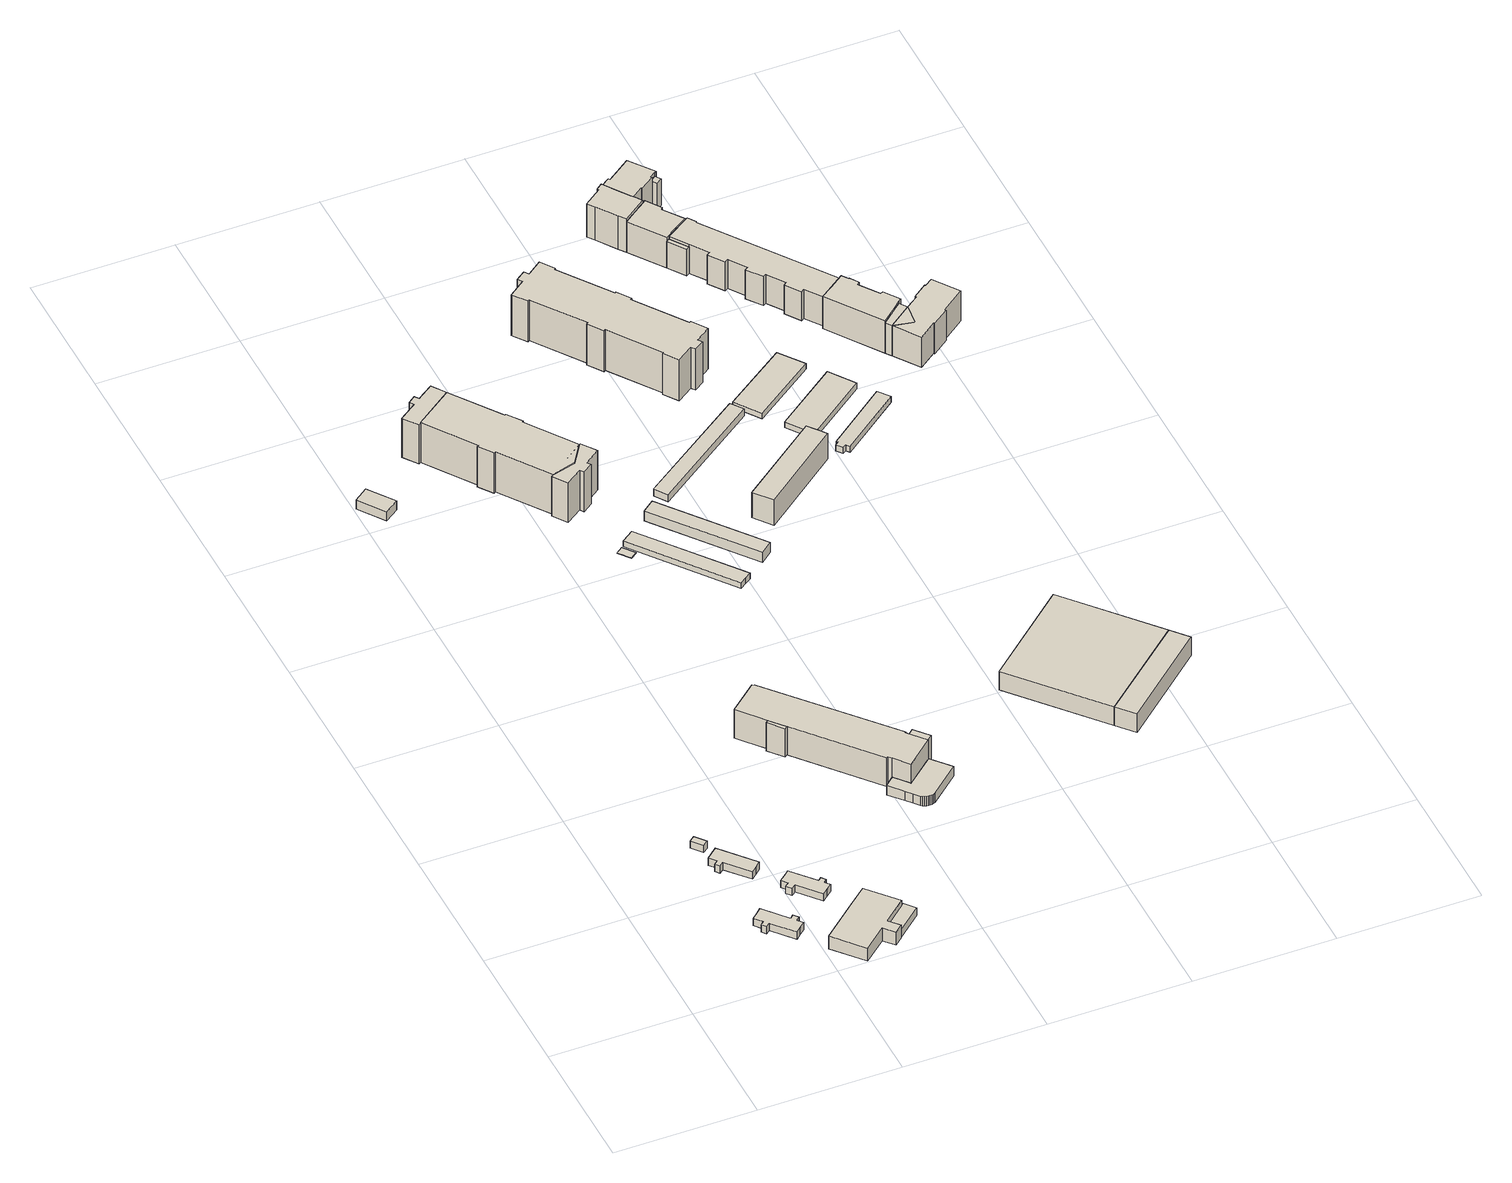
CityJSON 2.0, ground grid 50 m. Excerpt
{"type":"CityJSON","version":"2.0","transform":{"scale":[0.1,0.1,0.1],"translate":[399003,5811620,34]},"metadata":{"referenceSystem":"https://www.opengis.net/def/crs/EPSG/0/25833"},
"CityObjects":{
"building1":{"type":"Building","attributes":{"Gemeindeschluessel":"11000009","BezugspunktDach":"2200","function":"31001_9998","measuredHeight":3.53,"storeysAboveGround":1},"address":[{"country":"Germany","locality":"Berlin","thoroughfareNumber":"1 (43)","thoroughfareName":"Segelfliegerdamm"}],"geometry":[{"type":"Solid","lod":"1","boundaries":[[[[0,1,2,3,4,5,6,7,8,9,10,11,12,13]],[[14,15,16,17,18,19,20,21,22,23,24,25,26,27]],[[14,27,13,12]],[[15,14,12,11]],[[16,15,11,10]],[[17,16,10,9]],[[18,17,9,8]],[[19,18,8,7]],[[20,19,7,6]],[[21,20,6,5]],[[22,21,5,4]],[[23,22,4,3]],[[24,23,3,2]],[[25,24,2,1]],[[26,25,1,0]],[[27,26,0,13]]]]}]},
"building2":{"type":"Building","attributes":{"Gemeindeschluessel":"11000009","BezugspunktDach":"2200","function":"31001_9998","measuredHeight":3,"storeysAboveGround":1},"address":[{"country":"Germany","locality":"Berlin","thoroughfareNumber":"1 (46)","thoroughfareName":"Segelfliegerdamm"}],"geometry":[{"type":"Solid","lod":"1","boundaries":[[[[28,29,30,31]],[[32,33,34,35]],[[32,35,31,30]],[[33,32,30,29]],[[34,33,29,28]],[[35,34,28,31]]]]}]},
"building3":{"type":"Building","attributes":{"Gemeindeschluessel":"11000009","BezugspunktDach":"2200","function":"31001_9998","measuredHeight":3.46,"storeysAboveGround":1},"address":[{"country":"Germany","locality":"Berlin","thoroughfareNumber":"1 (45)","thoroughfareName":"Segelfliegerdamm"}],"geometry":[{"type":"Solid","lod":"1","boundaries":[[[[36,37,38,39,40,41,42,43,44,45]],[[46,47,48,49,50,51,52,53,54,55]],[[46,55,45,44]],[[47,46,44,43]],[[48,47,43,42]],[[49,48,42,41]],[[50,49,41,40]],[[51,50,40,39]],[[52,51,39,38]],[[53,52,38,37]],[[54,53,37,36]],[[55,54,36,45]]]]}]},
"building4":{"type":"Building","attributes":{"Gemeindeschluessel":"11000009","BezugspunktDach":"2200","function":"31001_9998","measuredHeight":3.48,"storeysAboveGround":1},"address":[{"country":"Germany","locality":"Berlin","thoroughfareNumber":"1 (44)","thoroughfareName":"Segelfliegerdamm"}],"geometry":[{"type":"Solid","lod":"1","boundaries":[[[[56,57,58,59,60,61,62,63,64,65,66,67,68,69]],[[70,71,72,73,74,75,76,77,78,79,80,81,82,83]],[[70,83,69,68]],[[71,70,68,67]],[[72,71,67,66]],[[73,72,66,65]],[[74,73,65,64]],[[75,74,64,63]],[[76,75,63,62]],[[77,76,62,61]],[[78,77,61,60]],[[79,78,60,59]],[[80,79,59,58]],[[81,80,58,57]],[[82,81,57,56]],[[83,82,56,69]]]]}]},
"building5":{"type":"Building","attributes":{"Gemeindeschluessel":"11000009","BezugspunktDach":"2200","function":"31001_9998","measuredHeight":5.4,"storeysAboveGround":1},"address":[{"country":"Germany","locality":"Berlin","thoroughfareNumber":"1 (40)","thoroughfareName":"Segelfliegerdamm"}],"geometry":[{"type":"Solid","lod":"1","boundaries":[[[[84,85,86,87,88,89,90,91,92]],[[93,94,95,96,97,98,99,100,101]],[[93,101,92,91]],[[94,93,91,90]],[[95,94,90,89]],[[96,95,89,88]],[[97,96,88,87]],[[98,97,87,86]],[[99,98,86,85]],[[100,99,85,84]],[[101,100,84,92]]]]}]},
"building6":{"type":"Building","attributes":{"Gemeindeschluessel":"11000009","BezugspunktDach":"2200","function":"31001_9998","measuredHeight":4.42,"storeysAboveGround":1},"address":[{"country":"Germany","locality":"Berlin","thoroughfareNumber":"1 (42)","thoroughfareName":"Segelfliegerdamm"}],"geometry":[{"type":"Solid","lod":"1","boundaries":[[[[102,103,104,105,106]],[[107,108,109,110,111]],[[107,111,106,105]],[[108,107,105,104]],[[109,108,104,103]],[[110,109,103,102]],[[111,110,102,106]]]]}]},
"building7":{"type":"Building","attributes":{"Gemeindeschluessel":"11000009","BezugspunktDach":"2200","function":"31001_2523","measuredHeight":4.17,"storeysAboveGround":1},"address":[{"country":"Germany","locality":"Berlin","thoroughfareNumber":"59 (1)","thoroughfareName":"Groß-Berliner Damm"}],"geometry":[{"type":"Solid","lod":"1","boundaries":[[[[112,113,114,115]],[[116,117,118,119]],[[116,119,115,114]],[[117,116,114,113]],[[118,117,113,112]],[[119,118,112,115]]]]}]},
"building8":{"type":"Building","attributes":{"Gemeindeschluessel":"11000009","function":"31001_2100"},"address":[{"country":"Germany","locality":"Berlin","thoroughfareNumber":"71","thoroughfareName":"Groß-Berliner Damm"}],"children":["building8-1","building8-2","building8-3"]},
"building8-1":{"type":"BuildingPart","attributes":{"BezugspunktDach":"2200","measuredHeight":11.96,"storeysAboveGround":3},"parents":["building8"],"geometry":[{"type":"MultiSurface","lod":"1","boundaries":[[[120,121,122,123,124,125,126,127,128,129,130,131,132,133]],[[134,135,136,137,138,139,140,141,142,143,144,145,146,147]],[[134,147,133,132]],[[135,134,132,131]],[[136,135,131,130]],[[137,136,130,129]],[[138,137,129,128]],[[139,138,128,127]],[[140,139,127,126]],[[148,149,150,126,125]],[[141,140,151,152,153]],[[142,141,152,154,155,148,156,125,124]],[[143,142,124,123]],[[144,143,123,122]],[[145,144,122,121]],[[146,145,121,157,158,159]],[[147,146,120,133]],[[153,152,151,150,149,148]],[[156,148,155,154,152]],[[159,158,157,121,120]]]}]},
"building8-2":{"type":"BuildingPart","attributes":{"BezugspunktDach":"2200","measuredHeight":11.87,"storeysAboveGround":3},"parents":["building8"],"geometry":[{"type":"MultiSurface","lod":"1","boundaries":[[[160,121,120,161]],[[158,157,162,163]],[[158,163,161,120]],[[162,157,121,160]],[[163,162,160,161]],[[157,158,120,121,164]]]}]},
"building8-3":{"type":"BuildingPart","attributes":{"BezugspunktDach":"2200","measuredHeight":3.85,"storeysAboveGround":3},"parents":["building8"],"geometry":[{"type":"MultiSurface","lod":"1","boundaries":[[[165,166,167,168,169,170,171,172,173,174,175,176,177,149,148,155,178]],[[154,152,151,179,180,181,182,183,184,185,186,187,188,189,190,191,192]],[[154,192,178,155]],[[179,151,149,177]],[[180,179,177,176]],[[181,180,176,175]],[[182,181,175,174]],[[183,182,174,173]],[[184,183,173,172]],[[185,184,172,171]],[[186,185,171,170]],[[187,186,170,169]],[[188,187,169,168]],[[189,188,168,167]],[[190,189,167,166]],[[191,190,166,165]],[[192,191,165,178]],[[154,193,155,148,152]],[[151,152,148,149]]]}]},
"building9":{"type":"Building","attributes":{"Gemeindeschluessel":"11000009","function":"31001_1010"},"address":[{"country":"Germany","locality":"Berlin","thoroughfareNumber":"7","thoroughfareName":"Pilotenstraße"}],"children":["building9-1","building9-2","building9-3"]},
"building9-1":{"type":"BuildingPart","attributes":{"BezugspunktDach":"2200","measuredHeight":17.53,"storeysAboveGround":4},"parents":["building9"],"geometry":[{"type":"MultiSurface","lod":"1","boundaries":[[[194,195,196,197,198,199,200,201,202,203,204,205,206,207,208]],[[209,210,211,212,213,214,215,216,217,218,219,220,221,222,223]],[[224,225,208,207]],[[226,224,209,207,206]],[[211,210,206,205]],[[212,211,205,204]],[[213,212,204,203]],[[214,213,203,202]],[[215,214,202,201]],[[216,215,201,200]],[[217,216,200,199]],[[218,217,199,198]],[[219,218,198,197]],[[220,219,197,196]],[[221,220,196,195]],[[222,221,195,194]],[[223,222,194,208]],[[209,223,225,224]],[[210,209,224,226]]]}]},
"building9-2":{"type":"BuildingPart","attributes":{"BezugspunktDach":"2200","measuredHeight":16.49,"storeysAboveGround":4},"parents":["building9"],"geometry":[{"type":"MultiSurface","lod":"1","boundaries":[[[227,228,225,226,229,230,231,232,233,234,235]],[[236,237,238,239,240,241,210,223,222,242,243]],[[236,243,235,234]],[[237,236,234,233]],[[238,237,233,232]],[[239,238,232,231]],[[240,239,231,230]],[[241,240,230,229]],[[210,241,229,226]],[[222,223,225,228]],[[242,222,228,227]],[[243,242,227,235]],[[244,223,209,224,225]],[[226,224,209,210]]]}]},
"building9-3":{"type":"BuildingPart","attributes":{"BezugspunktDach":"2200","measuredHeight":17.53,"storeysAboveGround":4},"parents":["building9"],"geometry":[{"type":"Solid","lod":"1","boundaries":[[[[245,246,247,248,249,250,251,252,253,254]],[[217,215,255,256,257,258,259,260,261,262]],[[217,262,254,253]],[[215,217,253,252]],[[255,215,252,251]],[[256,255,251,250]],[[257,256,250,249]],[[258,257,249,248]],[[259,258,248,247]],[[260,259,247,246]],[[261,260,246,245]],[[262,261,245,254]]]]}]},
"building10":{"type":"Building","attributes":{"Gemeindeschluessel":"11000009","BezugspunktDach":"2200","function":"31001_2463","measuredHeight":0.302,"storeysAboveGround":1},"address":[{"country":"Germany","locality":"Berlin","thoroughfareNumber":"59 (2)","thoroughfareName":"Groß-Berliner Damm"}],"geometry":[{"type":"Solid","lod":"1","boundaries":[[[[263,264,265,266]],[[267,268,269,270]],[[267,270,266,265]],[[268,267,265,264]],[[269,268,264,263]],[[270,269,263,266]]]]}]},
"building11":{"type":"Building","attributes":{"Gemeindeschluessel":"11000009","BezugspunktDach":"2200","function":"51009_1610","measuredHeight":11.66,"storeysAboveGround":0},"address":[{"country":"Germany","locality":"Berlin"}],"geometry":[{"type":"Solid","lod":"1","boundaries":[[[[126,271,272,127]],[[273,274,275,276]],[[273,276,127,272]],[[274,273,272,271]],[[275,274,271,126]],[[276,275,126,127]]]]}]},
"building12":{"type":"Building","attributes":{"Gemeindeschluessel":"11000009","BezugspunktDach":"2200","function":"31001_2463","measuredHeight":2.66,"storeysAboveGround":1},"address":[{"country":"Germany","locality":"Berlin","thoroughfareNumber":"59 (3)","thoroughfareName":"Groß-Berliner Damm"}],"geometry":[{"type":"Solid","lod":"1","boundaries":[[[[277,278,279,280,281,282]],[[283,284,285,286,287,288]],[[283,288,282,281]],[[284,283,281,280]],[[285,284,280,279]],[[286,285,279,278]],[[287,286,278,277]],[[288,287,277,282]]]]}]},
"building13":{"type":"Building","attributes":{"Gemeindeschluessel":"11000009","BezugspunktDach":"2200","function":"31001_2463","measuredHeight":4.18,"storeysAboveGround":1},"address":[{"country":"Germany","locality":"Berlin","thoroughfareNumber":"59 (4)","thoroughfareName":"Groß-Berliner Damm"}],"geometry":[{"type":"Solid","lod":"1","boundaries":[[[[289,290,291,292]],[[293,294,295,296]],[[293,296,292,291]],[[294,293,291,290]],[[295,294,290,289]],[[296,295,289,292]]]]}]},
"building14":{"type":"Building","attributes":{"Gemeindeschluessel":"11000009","BezugspunktDach":"2200","function":"31001_2463","measuredHeight":3,"storeysAboveGround":1},"address":[{"country":"Germany","locality":"Berlin","thoroughfareNumber":"6 (4)","thoroughfareName":"Landfliegerstraße"}],"geometry":[{"type":"Solid","lod":"1","boundaries":[[[[297,298,299,300]],[[301,302,303,304]],[[301,304,300,299]],[[302,301,299,298]],[[303,302,298,297]],[[304,303,297,300]]]]}]},
"building15":{"type":"Building","attributes":{"Gemeindeschluessel":"11000009","BezugspunktDach":"2200","function":"31001_1010","measuredHeight":17.21,"storeysAboveGround":4},"address":[{"country":"Germany","locality":"Berlin","thoroughfareNumber":"5","thoroughfareName":"Pilotenstraße"}],"geometry":[{"type":"Solid","lod":"1","boundaries":[[[[305,306,307,308,309,310,311,312,313,314,315,316,317,318,319,320,321,322,323,324,325,326,327,328,329,330,331,332]],[[333,334,335,336,337,338,339,340,341,342,343,344,345,346,347,348,349,350,351,352,353,354,355,356,357,358,359,360]],[[333,360,332,331]],[[334,333,331,330]],[[335,334,330,329]],[[336,335,329,328]],[[337,336,328,327]],[[338,337,327,326]],[[339,338,326,325]],[[340,339,325,324]],[[341,340,324,323]],[[342,341,323,322]],[[343,342,322,321]],[[344,343,321,320]],[[345,344,320,319]],[[346,345,319,318]],[[347,346,318,317]],[[348,347,317,316]],[[349,348,316,315]],[[350,349,315,314]],[[351,350,314,313]],[[352,351,313,312]],[[353,352,312,311]],[[354,353,311,310]],[[355,354,310,309]],[[356,355,309,308]],[[357,356,308,307]],[[358,357,307,306]],[[359,358,306,305]],[[360,359,305,332]]]]}]},
"building16":{"type":"Building","attributes":{"Gemeindeschluessel":"11000009","BezugspunktDach":"2200","function":"31001_1010","measuredHeight":12.1,"storeysAboveGround":2},"address":[{"country":"Germany","locality":"Berlin","thoroughfareNumber":"6, 8","thoroughfareName":"Landfliegerstraße"}],"geometry":[{"type":"Solid","lod":"1","boundaries":[[[[361,362,363,364,365]],[[366,367,368,369,370]],[[366,370,365,364]],[[367,366,364,363]],[[368,367,363,362]],[[369,368,362,361]],[[370,369,361,365]]]]}]},
"building17":{"type":"Building","attributes":{"Gemeindeschluessel":"11000009","function":"31001_2120"},"address":[{"country":"Germany","locality":"Berlin","thoroughfareNumber":"4","thoroughfareName":"Sportfliegerstraße"}],"children":["building17-1","building17-2"]},
"building17-1":{"type":"BuildingPart","attributes":{"BezugspunktDach":"2200","measuredHeight":7.82,"storeysAboveGround":2},"parents":["building17"],"geometry":[{"type":"Solid","lod":"1","boundaries":[[[[371,372,373,374]],[[375,376,377,378]],[[376,375,373,372]],[[377,376,372,371]],[[378,377,371,374]],[[375,378,374,373]]]]}]},
"building17-2":{"type":"BuildingPart","attributes":{"BezugspunktDach":"2200","measuredHeight":7.8,"storeysAboveGround":2},"parents":["building17"],"geometry":[{"type":"Solid","lod":"1","boundaries":[[[[374,373,379,380]],[[381,375,378,382]],[[381,382,380,379]],[[375,381,379,373]],[[382,378,374,380]],[[375,373,374,378]]]]}]},
"building18":{"type":"Building","attributes":{"Gemeindeschluessel":"11000009","BezugspunktDach":"2200","function":"31001_2463","measuredHeight":2.33,"storeysAboveGround":1},"address":[{"country":"Germany","locality":"Berlin","thoroughfareNumber":"6 (3)","thoroughfareName":"Landfliegerstraße"}],"geometry":[{"type":"Solid","lod":"1","boundaries":[[[[383,384,385,386]],[[387,388,389,390]],[[387,390,386,385]],[[388,387,385,384]],[[389,388,384,383]],[[390,389,383,386]]]]}]},
"building19":{"type":"Building","attributes":{"Gemeindeschluessel":"11000009","BezugspunktDach":"2200","function":"31001_2463","measuredHeight":2.42,"storeysAboveGround":1},"address":[{"country":"Germany","locality":"Berlin","thoroughfareNumber":"6 (2)","thoroughfareName":"Landfliegerstraße"}],"geometry":[{"type":"Solid","lod":"1","boundaries":[[[[391,392,393,394]],[[395,396,397,398]],[[395,398,394,393]],[[396,395,393,392]],[[397,396,392,391]],[[398,397,391,394]]]]}]},
"building20":{"type":"Building","attributes":{"Gemeindeschluessel":"11000009","BezugspunktDach":"2200","function":"31001_2463","measuredHeight":2.46,"storeysAboveGround":1},"address":[{"country":"Germany","locality":"Berlin","thoroughfareNumber":"6 (1)","thoroughfareName":"Landfliegerstraße"}],"geometry":[{"type":"Solid","lod":"1","boundaries":[[[[399,400,401,402,403,404,405,406]],[[407,408,409,410,411,412,413,414]],[[407,414,406,405]],[[408,407,405,404]],[[409,408,404,403]],[[410,409,403,402]],[[411,410,402,401]],[[412,411,401,400]],[[413,412,400,399]],[[414,413,399,406]]]]}]},
"building21":{"type":"Building","attributes":{"Gemeindeschluessel":"11000009","function":"31001_1010"},"address":[{"country":"Germany","locality":"Berlin","thoroughfareNumber":"81, 83, 85, 87, 89, 91, 93, 95, 97","thoroughfareName":"Hagedornstraße"},{"country":"Germany","locality":"Berlin","thoroughfareNumber":"2","thoroughfareName":"Landfliegerstraße"}],"children":["building21-1","building21-2","building21-3","building21-4","building21-5","building21-6","building21-7","building21-8","building21-9"]},
"building21-1":{"type":"BuildingPart","attributes":{"BezugspunktDach":"2200","measuredHeight":13.93,"storeysAboveGround":3},"parents":["building21"],"geometry":[{"type":"MultiSurface","lod":"1","boundaries":[[[415,416,417,418,419,420,421,422,423,424,425,426,427,428,429,430,431,432,433,434,435,436]],[[437,438,439,440,441,442,443,444,445,446,447,448,449,450,451,452,453,454,455,456,457,458]],[[459,460,437]],[[439,438,434,433]],[[440,439,433,432]],[[441,440,432,431]],[[442,441,431,430]],[[445,444,428,427]],[[446,445,427,426]],[[447,446,426,425]],[[448,447,425,424]],[[449,448,424,423]],[[450,449,423,422]],[[451,450,422,421]],[[452,451,421,420]],[[453,452,420,419]],[[454,453,419,418]],[[455,454,418,417]],[[456,455,417,416]],[[457,456,416,415]],[[461,462,463,415,436]],[[437,460,464,435]],[[458,436,464,460,459]],[[438,437,435,434]],[[443,442,430,429]],[[465,466,428,444]],[[443,429,466,465]],[[458,457,463,462,461]]]}]},
"building21-2":{"type":"BuildingPart","attributes":{"BezugspunktDach":"2200","measuredHeight":14.35,"storeysAboveGround":3},"parents":["building21"],"geometry":[{"type":"MultiSurface","lod":"1","boundaries":[[[467,468,469,470,471,472]],[[473,474,475,476,477,478]],[[478,479,473]],[[475,474,470,469]],[[476,475,469,468]],[[477,476,468,467]],[[478,477,467,472]],[[473,479,480,471]],[[472,480,479,478]],[[470,474,481,482]],[[483,473,471,482,481]]]}]},
"building21-3":{"type":"BuildingPart","attributes":{"BezugspunktDach":"2200","measuredHeight":14.35,"storeysAboveGround":3},"parents":["building21"],"geometry":[{"type":"Solid","lod":"1","boundaries":[[[[484,485,486,487,488,489,490,491,492,493,494,495,496]],[[475,497,498,499,500,501,502,503,504,505,506,507,477]],[[475,477,496,495]],[[497,475,495,494]],[[498,497,494,493]],[[499,498,493,492]],[[500,499,492,491]],[[501,500,491,490]],[[502,501,490,489]],[[503,502,489,488]],[[504,503,488,487]],[[505,504,487,486]],[[506,505,486,485]],[[507,506,485,484]],[[477,507,484,496]]]]}]},
"building21-4":{"type":"BuildingPart","attributes":{"BezugspunktDach":"2200","measuredHeight":11.2,"storeysAboveGround":3},"parents":["building21"],"geometry":[{"type":"Solid","lod":"1","boundaries":[[[[508,463,462,509]],[[458,457,510,511]],[[510,457,463,508]],[[511,510,508,509]],[[509,462,458,511]],[[457,458,462,463]]]]}]},
"building21-5":{"type":"BuildingPart","attributes":{"BezugspunktDach":"2200","measuredHeight":15.65,"storeysAboveGround":3},"parents":["building21"],"geometry":[{"type":"MultiSurface","lod":"1","boundaries":[[[512,513,514,515,516,517,518,519,520]],[[521,522,523,524,525,438,460,511,526]],[[523,522,518,517]],[[524,523,517,516]],[[525,524,516,515]],[[438,525,515,514]],[[464,435,434,514,513]],[[511,509,462,527,436,464,460,513,512]],[[526,511,512,520]],[[521,526,520,519]],[[522,521,519,518]],[[460,437,435,464]],[[438,434,435,437]],[[460,464,436,458]],[[458,527,462,509,511]]]}]},
"building21-6":{"type":"BuildingPart","attributes":{"BezugspunktDach":"2200","measuredHeight":15.53,"storeysAboveGround":3},"parents":["building21"],"geometry":[{"type":"MultiSurface","lod":"1","boundaries":[[[528,529,530,531,532,533,534,535,536,537,538]],[[539,540,541,542,543,544,522,526,545,546,547]],[[539,547,538,537]],[[540,539,537,536]],[[541,540,536,535]],[[548,549,541,535,534]],[[543,550,551,548,542,534,533]],[[544,543,533,532]],[[522,544,532,531]],[[520,519,518,531,530]],[[545,526,530,529]],[[546,545,529,528]],[[547,546,528,538]],[[542,541,549,548]],[[550,543,552,551]],[[542,548,551,552]],[[553,526,521,519,520]],[[521,522,518,519]]]}]},
"building21-7":{"type":"BuildingPart","attributes":{"BezugspunktDach":"2200","measuredHeight":11.22,"storeysAboveGround":3},"parents":["building21"],"geometry":[{"type":"Solid","lod":"1","boundaries":[[[[554,555,556,557,558]],[[559,560,561,562,563]],[[560,559,557,556]],[[561,560,556,555]],[[562,561,555,554]],[[559,563,558,557]],[[563,562,554,558]]]]}]},
"building21-8":{"type":"BuildingPart","attributes":{"BezugspunktDach":"2200","measuredHeight":16,"storeysAboveGround":3},"parents":["building21"],"geometry":[{"type":"MultiSurface","lod":"1","boundaries":[[[551,550,564,565,566,567,568,569,570,571,572,549]],[[573,574,575,576,577,578,579,580,581,543,552,541]],[[573,541,549,572]],[[574,573,572,571]],[[575,574,571,570]],[[576,575,570,569]],[[577,576,569,568]],[[558,557,568,567]],[[578,577,559,563]],[[579,578,582,563,562,554,558,567,566]],[[580,579,566,565]],[[581,580,565,564]],[[543,581,564,550]],[[552,542,583]],[[563,559,557,558]],[[558,554,562,563,582]],[[552,543,550,551]],[[541,583,542,548,549]],[[548,542,552,551]]]}]},
"building21-9":{"type":"BuildingPart","attributes":{"BezugspunktDach":"2200","measuredHeight":16.04,"storeysAboveGround":3},"parents":["building21"],"geometry":[{"type":"MultiSurface","lod":"1","boundaries":[[[584,585,586,587,588,589,590,591,592,593,594,595,596,597,598]],[[444,465,442,599,600,601,602,603,604,605,474,481,479,478,606]],[[444,606,598,597]],[[466,428,597,596]],[[607,430,429,466,465,596,595]],[[599,442,595,594]],[[600,599,594,593]],[[601,600,593,592]],[[602,601,592,591]],[[603,602,591,590]],[[604,603,590,589]],[[605,604,589,588]],[[474,605,588,587]],[[482,470,587,586]],[[480,471,473,471,482,586,585]],[[472,480,479,585,584]],[[606,478,584,598]],[[465,444,428,466]],[[442,443,429,430,607]],[[443,608,465,466,429]],[[481,474,470,482]],[[479,473,471,480]],[[481,482,471,473]],[[478,479,480,472]]]}]}
},
"vertices":[
[367,275,38],[354,264,38],[366,249,38],[380,260,38],[444,186,38],[462,203,38],[481,219,38],[465,238,38],[478,249,38],[464,265,38],[452,254,38],[382,336,38],[363,319,38],[344,302,38],[363,319,7],[382,336,7],[452,254,7],[464,265,7],[478,249,7],[465,238,7],[481,219,7],[462,203,7],[444,186,7],[380,260,7],[366,249,7],[354,264,7],[367,275,7],[344,302,7],
[342,681,39],[360,695,39],[330,732,39],[312,718,39],[330,732,9],[360,695,9],[342,681,9],[312,718,9],
[351,598,37],[338,587,37],[350,572,37],[364,584,37],[432,505,37],[452,522,37],[471,539,37],[371,656,37],[351,639,37],[331,622,37],[351,639,7],[371,656,7],[471,539,7],[452,522,7],[432,505,7],[364,584,7],[350,572,7],[338,587,7],[351,598,7],[331,622,7],
[514,412,37],[499,400,37],[514,382,37],[529,394,37],[594,318,37],[614,335,37],[633,351,37],[618,368,37],[629,378,37],[617,393,37],[606,383,37],[535,465,37],[516,448,37],[496,432,37],[516,448,7],[535,465,7],[606,383,7],[617,393,7],[629,378,7],[618,368,7],[633,351,7],[614,335,7],[594,318,7],[529,394,7],[514,382,7],[499,400,7],[514,412,7],[496,432,7],
[605,1,61],[686,70,61],[717,34,61],[746,59,61],[714,95,61],[795,166,61],[706,268,61],[639,211,61],[516,105,61],[639,211,7],[706,268,7],[795,166,7],[714,95,7],[746,59,7],[717,34,7],[686,70,7],[605,1,7],[516,105,7],
[746,59,40],[834,135,40],[803,173,40],[758,134,40],[714,95,40],[758,134,8],[803,173,8],[834,135,8],[746,59,8],[714,95,8],
[72,2525,49],[121,2560,49],[55,2651,49],[7,2616,49],[55,2651,10],[121,2560,10],[72,2525,10],[7,2616,10],
[730,1053,124],[774,1002,124],[999,737,124],[1004,741,124],[1015,729,124],[1057,679,124],[1154,762,124],[1110,813,124],[1101,824,124],[1104,826,124],[760,1224,124],[758,1223,124],[753,1228,124],[653,1143,124],[753,1228,4],[758,1223,4],[760,1224,4],[1104,826,4],[1101,824,4],[1110,813,4],[1154,762,4],[1057,679,4],[1015,729,4],[1004,741,4],[999,737,4],[774,1002,4],[730,1053,4],[653,1143,4],[1057,679,45],[1154,762,45],[1154,762,23],[1154,762,6],[1057,679,6],[1057,679,38],[1015,729,6],[1015,729,45],[1057,679,35],[774,1002,5],[730,1053,5],[730,1053,87],
[764,994,124],[721,1045,124],[764,994,5],[721,1045,5],[774,1002,53],
[1024,650,45],[1042,629,45],[1059,609,45],[1064,605,45],[1070,602,45],[1076,600,45],[1082,599,45],[1088,599,45],[1094,599,45],[1100,601,45],[1106,604,45],[1212,695,45],[1205,703,45],[981,699,45],[1205,703,6],[1212,695,6],[1106,604,6],[1100,601,6],[1094,599,6],[1088,599,6],[1082,599,6],[1076,600,6],[1070,602,6],[1064,605,6],[1059,609,6],[1042,629,6],[1024,650,6],[981,699,6],[1015,729,34],
[283,2735,179],[405,2561,179],[399,2557,179],[435,2507,179],[441,2511,179],[563,2340,179],[648,2363,179],[697,2436,179],[576,2607,179],[580,2610,179],[543,2661,179],[539,2658,179],[416,2831,179],[349,2783,179],[282,2735,179],[349,2783,10],[416,2831,10],[539,2658,10],[543,2661,10],[580,2610,10],[576,2607,10],[697,2436,10],[648,2363,10],[563,2340,10],[441,2511,10],[435,2507,10],[399,2557,10],[405,2561,10],[283,2735,10],[282,2735,10],[349,2783,174],[282,2735,174],[416,2831,174],
[276,2730,174],[283,2735,174],[420,2834,174],[384,2885,174],[327,2845,174],[316,2860,174],[291,2841,174],[301,2826,174],[239,2782,174],[301,2826,10],[291,2841,10],[316,2860,10],[327,2845,10],[384,2885,10],[420,2834,10],[276,2730,10],[239,2782,10],[282,2735,45],
[591,2285,177],[648,2325,177],[658,2311,177],[693,2335,177],[683,2349,177],[738,2388,177],[702,2439,177],[697,2436,177],[563,2340,177],[556,2335,177],[702,2439,10],[738,2388,10],[683,2349,10],[693,2335,10],[658,2311,10],[648,2325,10],[591,2285,10],[556,2335,10],
[703,2046,14],[726,2063,14],[694,2104,14],[671,2087,14],[694,2104,11],[726,2063,11],[703,2046,11],[671,2087,11],
[1171,777,124],[1127,828,124],[1127,828,7],[1171,777,7],[1154,762,7],[1110,813,7],
[961,1776,34],[983,1792,34],[1005,1807,34],[746,2141,34],[724,2125,34],[702,2110,34],[724,2125,10],[746,2141,10],[1005,1807,10],[983,1792,10],[961,1776,10],[702,2110,10],
[1073,1863,51],[1115,1896,51],[855,2228,51],[814,2196,51],[855,2228,9],[1115,1896,9],[1073,1863,9],[814,2196,9],
[919,2246,40],[1304,2521,40],[1273,2563,40],[888,2291,40],[1273,2563,10],[1304,2521,10],[919,2246,10],[888,2291,10],
[827,3123,179],[833,3127,179],[957,2953,179],[951,2948,179],[988,2896,179],[994,2901,179],[1117,2727,179],[1112,2723,179],[1148,2673,179],[1205,2713,179],[1216,2699,179],[1250,2722,179],[1239,2737,179],[1292,2774,179],[1256,2826,179],[1250,2822,179],[1125,2998,179],[1131,3002,179],[1097,3049,179],[1093,3046,179],[964,3226,179],[969,3230,179],[935,3278,179],[882,3239,179],[871,3255,179],[837,3230,179],[849,3215,179],[791,3172,179],[849,3215,7],[837,3230,7],[871,3255,7],[882,3239,7],[935,3278,7],[969,3230,7],[964,3226,7],[1093,3046,7],[1097,3049,7],[1131,3002,7],[1125,2998,7],[1250,2822,7],[1256,2826,7],[1292,2774,7],[1239,2737,7],[1250,2722,7],[1216,2699,7],[1205,2713,7],[1148,2673,7],[1112,2723,7],[1117,2727,7],[994,2901,7],[988,2896,7],[951,2948,7],[957,2953,7],[833,3127,7],[827,3123,7],[791,3172,7],
[1179,2009,115],[1462,2229,115],[1438,2260,115],[1414,2290,115],[1130,2072,115],[1414,2290,8],[1438,2260,8],[1462,2229,8],[1179,2009,8],[1130,2072,8],
[1821,643,88],[2126,907,88],[2075,966,88],[1769,703,88],[2075,966,10],[2126,907,10],[1821,643,10],[1769,703,10],
[1812,1270,88],[1507,1006,88],[1812,1270,10],[1507,1006,10],
[1350,2484,34],[1572,2644,34],[1509,2729,34],[1287,2572,34],[1509,2729,11],[1572,2644,11],[1350,2484,11],[1287,2572,11],
[1462,2330,34],[1680,2494,34],[1618,2582,34],[1398,2419,34],[1618,2582,10],[1680,2494,10],[1462,2330,10],[1398,2419,10],
[1516,2231,35],[1529,2239,35],[1539,2227,35],[1753,2392,35],[1722,2432,35],[1508,2267,35],[1512,2262,35],[1500,2252,35],[1512,2262,10],[1508,2267,10],[1722,2432,10],[1753,2392,10],[1539,2227,10],[1529,2239,10],[1516,2231,10],[1500,2252,10],
[1424,3216,126],[1468,3156,126],[1456,3148,126],[1495,3094,126],[1506,3102,126],[1548,3042,126],[1537,3034,126],[1576,2981,126],[1587,2988,126],[1630,2927,126],[1620,2919,126],[1657,2866,126],[1667,2873,126],[1711,2812,126],[1753,2842,126],[1795,2872,126],[1487,3303,126],[1489,3306,126],[1470,3334,126],[1460,3327,126],[1424,3304,126],[1382,3276,126],[1424,3304,4],[1460,3327,4],[1470,3334,4],[1489,3306,4],[1487,3303,4],[1795,2872,4],[1753,2842,4],[1711,2812,4],[1667,2873,4],[1657,2866,4],[1620,2919,4],[1630,2927,4],[1587,2988,4],[1576,2981,4],[1537,3034,4],[1548,3042,4],[1506,3102,4],[1495,3094,4],[1456,3148,4],[1468,3156,4],[1424,3216,4],[1382,3276,4],[1403,3290,4],[1415,3298,4],[1382,3276,8],[1382,3276,116],[1424,3216,116],[1415,3298,126],[1744,2835,4],[1744,2835,126],
[1849,2598,132],[1921,2585,132],[1930,2659,132],[1911,2685,132],[1872,2652,132],[1834,2618,132],[1872,2652,4],[1911,2685,4],[1930,2659,4],[1921,2585,4],[1849,2598,4],[1834,2618,4],[1862,2643,4],[1862,2643,132],[1884,2662,4],[1884,2662,132],[1879,2657,4],
[1911,2510,131],[1973,2556,131],[1976,2552,131],[2034,2595,131],[2031,2599,131],[2114,2661,131],[2051,2749,131],[2023,2729,131],[2021,2732,131],[1972,2696,131],[1975,2692,131],[1930,2659,131],[1849,2598,131],[1975,2692,4],[1972,2696,4],[2021,2732,4],[2023,2729,4],[2051,2749,4],[2114,2661,4],[2031,2599,4],[2034,2595,4],[1976,2552,4],[1973,2556,4],[1911,2510,4],
[1413,3208,116],[1370,3269,116],[1413,3208,4],[1370,3269,4],
[1370,3269,132],[1415,3298,132],[1460,3327,132],[1409,3398,132],[1416,3404,132],[1379,3457,132],[1368,3448,132],[1328,3420,132],[1285,3388,132],[1328,3420,4],[1368,3448,4],[1379,3457,4],[1416,3404,4],[1409,3398,4],[1285,3388,4],[1382,3276,65],
[1218,3482,144],[1267,3412,144],[1285,3388,144],[1368,3448,144],[1351,3473,144],[1345,3480,144],[1301,3542,144],[1280,3572,144],[1258,3556,144],[1262,3551,144],[1200,3506,144],[1262,3551,4],[1258,3556,4],[1280,3572,4],[1301,3542,4],[1345,3480,4],[1351,3473,4],[1267,3412,4],[1218,3482,4],[1200,3506,4],[1301,3542,134],[1280,3572,134],[1345,3480,134],[1315,3523,134],[1315,3523,4],[1285,3388,68],
[1444,3545,117],[1454,3531,117],[1475,3545,117],[1462,3565,117],[1440,3550,117],[1462,3565,5],[1475,3545,5],[1454,3531,5],[1444,3545,5],[1440,3550,5],
[1392,3514,134],[1394,3510,134],[1444,3545,134],[1440,3550,134],[1462,3565,134],[1467,3568,134],[1404,3652,134],[1319,3591,134],[1315,3597,134],[1315,3597,4],[1319,3591,4],[1404,3652,4],[1467,3568,4],[1462,3565,4],[1440,3550,4],[1444,3545,4],[1394,3510,4],[1392,3514,4],[1440,3550,93],[1291,3556,4],
[1834,2618,139],[1862,2643,139],[1884,2662,139],[1911,2685,139],[1922,2695,139],[1884,2749,139],[1874,2744,139],[1825,2812,139],[1835,2820,139],[1813,2851,139],[1811,2850,139],[1795,2872,139],[1744,2835,139],[1711,2812,139],[1701,2805,139],[1811,2850,4],[1813,2851,4],[1835,2820,4],[1825,2812,4],[1874,2744,4],[1884,2749,4],[1922,2695,4],[1701,2805,4],[1795,2872,41],[1745,2836,4]
]}
